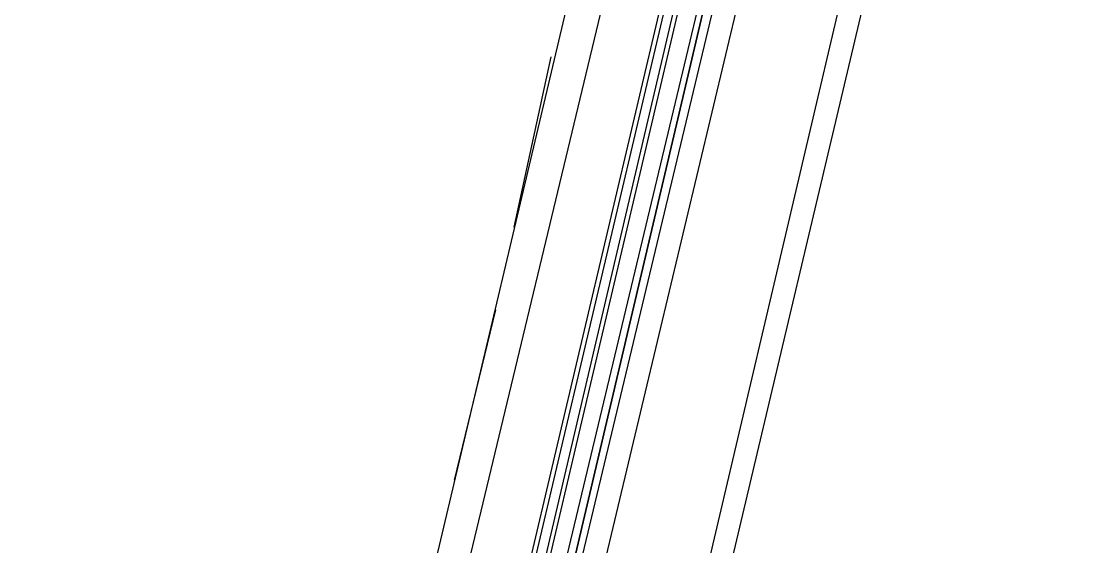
# Model space of a CAD drawing. Header units: feet. Extents: x -84 to 198, y -22 to 181.
# Drawn here: x 123.453 to 126.498, y 117.438 to 118.961 of the extents above; entities that cross this region are included whole.
import ezdxf

# ---------------------------------------------------------------- set-up
doc = ezdxf.new("R2010")
doc.units = ezdxf.units.FT
doc.layers.add('A-LINEA', color=7, linetype='CONTINUOUS')

msp = doc.modelspace()

# ---------------------------------------------------------------- linework, layer by layer
at = {"layer": 'A-LINEA'}
for p, q in [((128.0267, 128.0444), (124.1867, 111.8044)), ((123.4533, 112.3244), (125.16, 119.5378)), ((124.2133, 112.1511), (125.9067, 119.3644)), ((125.16, 119.1111), (124.4, 115.9378)), ((125.32, 119.0711), (124.5733, 115.8978)), ((125.3333, 119.0711), (124.5867, 115.8978)), ((125.36, 119.0711), (124.6133, 115.8844)), ((125.3733, 119.0711), (124.6267, 115.8844)), ((124.7733, 115.8444), (125.5333, 119.0311)), ((124.9867, 118.8578), (124.88, 118.3644)), ((124.8267, 118.1244), (124.7067, 117.6311))]:
    msp.add_line(p, q, dxfattribs=at)
msp.add_lwpolyline([(125.4667, 119.0444), (124.6933, 115.8044), (124.68, 115.8044), (125.44, 119.0444), (124.68, 115.8044), (124.6667, 115.8044), (124.6533, 115.8178), (125.4267, 119.0578)], dxfattribs=at)

doc.saveas('drawing.dxf')
